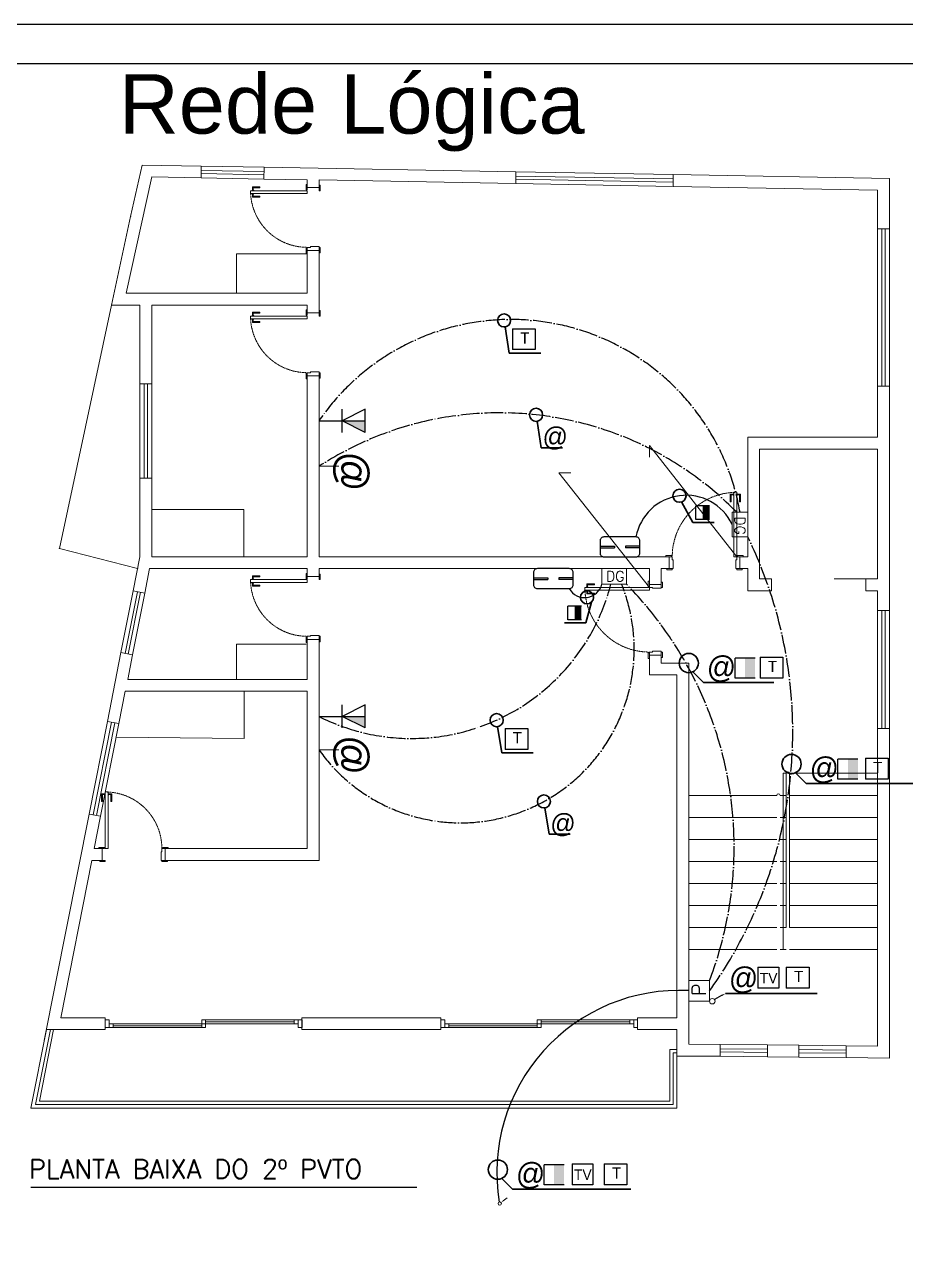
# Model space of a CAD drawing. Header units: millimetres. Extents: x 18652 to 51407, y 18252 to 30404.
# Drawn here: x 41861 to 42981, y 19674 to 21222 of the extents above; entities that cross this region are included whole.
import ezdxf

# ---------------------------------------------------------------- set-up
doc = ezdxf.new("R2010")
doc.units = ezdxf.units.MM
doc.linetypes.add('ACAD_ISO04W100', pattern=[30, 24, -3, 0, -3])
doc.linetypes.add('HIDDEN', pattern=[0.375, 0.25, -0.125])
for name, color, linetype, lineweight in [('ARQ09252C', 252, 'Continuous', 9), ('EJEL05130C', 130, 'Continuous', 30), ('EJEL0580C', 80, 'Continuous', 9), ('EJEL09210C', 210, 'Continuous', 9), ('EJEL25170C', 170, 'Continuous', 25), ('EJEL25170TP', 1, 'ACAD_ISO04W100', 25), ('EJELFORMATO', 170, 'Continuous', 25)]:
    doc.layers.add(name, color=color, linetype=linetype, lineweight=lineweight)
for name, color, linetype in [('BLOCOS-ELÉTRICOS', 22, 'Continuous'), ('Correções', 30, 'Continuous'), ('P02', 2, 'Continuous'), ('Rede Lógica', 6, 'Continuous'), ('VIEWPORT', 10, 'Continuous')]:
    doc.layers.add(name, color=color, linetype=linetype)
doc.styles.add('PADRÃO', font='', dxfattribs={"height": 0.2})
doc.styles.add('ROMANS', font='romans.shx')
doc.styles.add('SR80', font='SIMPLEX', dxfattribs={"height": 0.1})
doc.styles.add('t15', font='arial.ttf', dxfattribs={"height": 0.15})
doc.styles.get('PADRÃO').set_extended_font_data('AvantGarde Bk BT')

# ---------------------------------------------------------------- blocks, each defined once
blk = doc.blocks.new('A$Ce3462856')
at = {"layer": 'EJEL0580C'}
blk.add_line((0.106, 0.274), (0.106, 0), dxfattribs=at)
at = {"layer": 'EJEL0580C', "style": 'PADRÃO'}
blk.add_text('@', height=0.408, dxfattribs=at).set_placement((-0.099, 0.274))
blk = doc.blocks.new('A$C10176D62')
at = {"layer": 'BLOCOS-ELÉTRICOS', "color": 1}
for p, q in [((0, 0.081), (0.1079, 0.081)), ((0, 0.069), (0.1079, 0.069)), ((0.1079, 0.081), (0.1079, 0.069)), ((0.3, 0.081), (0.1921, 0.081)), ((0.1921, 0.081), (0.1921, 0.069)), ((0.3, 0.069), (0.1921, 0.069))]:
    blk.add_line(p, q, dxfattribs=at)
at = {"layer": 'BLOCOS-ELÉTRICOS', "color": 3}
blk.add_lwpolyline([(0, 0.03, 0.414214), (0.03, 0), (0.27, 0, 0.414214), (0.3, 0.03), (0.3, 0.12, 0.414214), (0.27, 0.15), (0.03, 0.15, 0.414214), (0, 0.12)], format="xyb", close=True, dxfattribs=at)
blk = doc.blocks.new('A$C04E14035')
at = {"layer": 'BLOCOS-ELÉTRICOS'}
blk.add_hatch(color=3, dxfattribs=at).paths.add_polyline_path([(0.15, 0.075), (0.3, 0), (0.3, 0.075)])
at = {"layer": 'BLOCOS-ELÉTRICOS', "color": 3}
for p, q in [((0.3, 0.15), (0.15, 0.075)), ((0.15, 0), (0.15, 0.15)), ((0.3, 0), (0.3, 0.15)), ((0, 0.075), (0.15, 0.075)), ((0.3, 0), (0.15, 0.075)), ((0.15, 0.075), (0.3, 0.075))]:
    blk.add_line(p, q, dxfattribs=at)
blk = doc.blocks.new('A$C4247474B')
at = {"layer": 'EJEL0580C'}
for p, q in [((0, 0), (31.7, 0)), ((0, 0), (0, -31.7)), ((31.7, 0), (31.7, -31.7)), ((0, -31.7), (31.7, -31.7))]:
    blk.add_line(p, q, dxfattribs=at)
at = {"layer": 'EJEL0580C', "style": 'SR80'}
blk.add_text('P', height=21.2, rotation=270, dxfattribs=at).set_placement((5.5, -8.3))
blk = doc.blocks.new('A$C1F842686')
at = {"layer": 'EJEL0580C', "linetype": 'ByBlock', "lineweight": -2}
blk.add_line((10.5, 8.1), (22.8, 17.5), dxfattribs=at)
at = {"layer": 'EJEL0580C'}
blk.add_circle((0, 0), 5.13, dxfattribs=at)
blk.add_solid([(11.3, 7), (3.7, 3.3), (9.6, 9.2)], dxfattribs=at)
blk = doc.blocks.new('A$C7b1e8a3d')
at = {"layer": 'Rede Lógica'}
h = blk.add_hatch(color=6, dxfattribs=at)
h.dxf.hatch_style = 1
h.paths.add_polyline_path([(0.282, 0.282), (0.141, 0.282), (0.141, 0), (0.282, 0)])
h = blk.add_hatch(color=6, dxfattribs=at)
h.dxf.hatch_style = 1
h.paths.add_polyline_path([(0.141, 0.282), (0.141, 0), (0.282, 0), (0.282, 0.282)])
at = {"layer": 'Rede Lógica', "color": 6}
for p, q in [((0.282, 0.282, 0.079), (0, 0.282, 0.079)), ((0, 0, 0.079), (0, 0.282, 0.079)), ((0.282, 0.282, 0.079), (0, 0.282, 0.079)), ((0.282, 0, 0.079), (0, 0, 0.079)), ((0.282, 0, 0.079), (0, 0, 0.079))]:
    blk.add_line(p, q, dxfattribs=at)
blk = doc.blocks.new('hrneh')
at = {"layer": 'Rede Lógica'}
for p, q in [((17296.6, 9543.9), (17296.6, 9563.8)), ((17296.6, 9563.8), (17306.5, 9563.8)), ((17306.5, 9563.8), (17316.4, 9563.8)), ((17316.4, 9543.9), (17316.4, 9563.8)), ((17316.4, 9543.9), (17296.6, 9543.9))]:
    blk.add_line(p, q, dxfattribs=at)
at = {"layer": 'Rede Lógica', "color": 6, "style": 'PADRÃO'}
blk.add_text('TV', height=9.85, rotation=180, dxfattribs=at).set_placement((17314.6, 9559.1))
blk = doc.blocks.new('Eletroduto que sober')
at = {"layer": 'EJEL09210C', "linetype": 'ByBlock', "lineweight": -2}
blk.add_line((37626.687, 7031), (37626.578, 7030.942), dxfattribs=at)
at = {"layer": 'EJEL09210C'}
blk.add_circle((37626.547, 7030.915), 0.041, dxfattribs=at)
blk.add_solid([(37626.682, 7031.01), (37626.746, 7031.029), (37626.692, 7030.99)], dxfattribs=at)

msp = doc.modelspace()

# ---------------------------------------------------------------- linework, layer by layer
at = {"layer": 'ARQ09252C'}
for p, q in [((42011, 21043.3), (41996.1, 20977.9)), ((42086, 21042), (42011, 21043.3)), ((42085.8, 21027), (42086, 21042)), ((42086, 21042), (42166, 21040.5)), ((42165.7, 21025.5), (42166, 21040.5)), ((42485.8, 21034.8), (42166, 21040.5)), ((42023, 21028.1), (41990.5, 20880.4, -111382)), ((42085.8, 21027), (42023, 21028.1)), ((42085.8, 21027), (42165.7, 21025.5)), ((42085.9, 21036.5), (42165.9, 21035)), ((42085.9, 21032.5), (42165.8, 21031)), ((42220.7, 21024.5), (42165.7, 21025.5)), ((42220.7, 21014.7), (42220.7, 21024.5)), ((42485.8, 21019.8), (42235.7, 21024.3)), ((42235.7, 21014.7), (42235.7, 21024.3)), ((42485.7, 21025.3), (42685.7, 21021.7)), ((42485.8, 21019.8), (42485.8, 21034.8)), ((42485.8, 21034.8), (42685.8, 21031.2)), ((42485.8, 21029.3), (42685.8, 21025.7)), ((42960.7, 21026.2), (42685.8, 21031.2)), ((42685.8, 21016.2), (42685.8, 21031.2)), ((42960.7, 20962.2), (42960.7, 21026.2)), ((42151.2, 21011.2), (42151.2, 21015.5)), ((42151.2, 21015.5), (42152, 21015.5)), ((42152, 21011.2), (42151.2, 21011.2)), ((42160.7, 21015.5), (42152, 21015.5)), ((42152, 21014.3), (42152, 21011.2)), ((42152, 21014.3), (42160.7, 21014.3)), ((42160.6, 21014.3), (42160.6, 21015.5)), ((42160.7, 21014.3), (42160.7, 21015.5)), ((42220.7, 21014.7), (42235.7, 21014.7)), ((42485.8, 21019.8), (42685.8, 21016.2)), ((42945.7, 21011.5), (42685.8, 21016.2)), ((42945.7, 20962.4), (42945.7, 21011.5)), ((42151.2, 21006.8), (42151.2, 21002.5)), ((42151.2, 21002.5), (42152, 21002.5)), ((42152, 21003.6), (42152, 21006.8)), ((42152, 21003.6), (42160.7, 21003.6)), ((42160.7, 21002.5), (42152, 21002.5)), ((42160.6, 21003.6), (42160.6, 21002.5)), ((42160.7, 21003.6), (42160.7, 21002.5)), ((41996.1, 20977.9), (41972, 20865.4)), ((42945.7, 20962.4), (42960.7, 20962.2)), ((42945.7, 20962.4), (42945.7, 20762.3)), ((42951.2, 20962.3), (42951.2, 20762.3)), ((42955.2, 20962.3), (42955.2, 20762.3)), ((42960.7, 20762.2), (42960.7, 20962.2)), ((42220.7, 20880.4), (42220.7, 20934.7)), ((42220.7, 20934.7), (42235.7, 20934.7)), ((42235.7, 20934.7), (42235.7, 20855.4)), ((42130.7, 20930.4), (42220.7, 20930.4)), ((42130.7, 20930.4), (42130.7, 20880.4, -111382)), ((41990.5, 20880.4, -111382), (42220.7, 20880.4, -111382)), ((41905.7, 20556.1, 111382), (41972, 20865.4)), ((41972, 20865.4, -111382), (42008, 20865.4, -111382)), ((42008, 20865.4), (42008, 20765.2)), ((42023, 20865.4), (42023, 20765.2)), ((42023, 20865.4, -111382), (42220.7, 20865.4, -111382)), ((42151.2, 20851.9), (42151.2, 20856.2)), ((42151.2, 20856.2), (42152, 20856.2)), ((42160.7, 20856.2), (42152, 20856.2)), ((42152, 20855), (42152, 20851.9)), ((42152, 20855), (42160.7, 20855)), ((42160.6, 20855), (42160.6, 20856.2)), ((42160.7, 20855), (42160.7, 20856.2)), ((42220.7, 20865.4), (42220.7, 20855.4)), ((42220.7, 20855.4, -111382), (42235.7, 20855.4, -111382)), ((42152, 20851.9), (42151.2, 20851.9)), ((42151.2, 20847.4), (42151.2, 20843.2)), ((42151.2, 20843.2), (42152, 20843.2)), ((42152, 20844.3), (42152, 20847.4)), ((42152, 20844.3), (42160.7, 20844.3)), ((42160.7, 20843.2), (42152, 20843.2)), ((42160.6, 20844.3), (42160.6, 20843.2)), ((42160.7, 20844.3), (42160.7, 20843.2)), ((42008, 20765.2), (42008, 20645.2)), ((42023, 20765.2), (42008, 20765.2)), ((42013.5, 20765.2), (42013.5, 20645.2)), ((42017.5, 20765.2), (42017.5, 20645.2)), ((42023, 20765.2), (42023, 20645.2)), ((42220.7, 20775.4), (42220.7, 20545.4)), ((42220.7, 20775.4, -111382), (42235.7, 20775.4, -111382)), ((42235.7, 20775.4), (42235.7, 20545.4)), ((42945.7, 20697.3), (42945.7, 20762.3)), ((42945.7, 20762.3), (42960.7, 20762.2)), ((42960.7, 20477.3), (42960.7, 20762.2)), ((42780.7, 20697.3), (42945.7, 20697.3)), ((42795.7, 20517.3), (42795.7, 20682.3)), ((42795.7, 20682.3), (42945.7, 20682.3)), ((42945.7, 20517.3), (42945.7, 20682.3)), ((42008, 20645.2), (42008, 20545.4)), ((42023, 20645.2), (42008, 20645.2)), ((42023, 20645.2), (42023, 20545.4)), ((42762.7, 20624.9), (42758.5, 20624.9)), ((42758.5, 20624.9), (42758.5, 20624.1)), ((42758.5, 20615.4), (42758.5, 20624.1)), ((42759.6, 20624.1), (42762.7, 20624.1)), ((42759.6, 20624.1), (42759.6, 20615.4)), ((42767.2, 20624.1), (42767.2, 20624.9)), ((42767.2, 20624.9), (42771.4, 20624.9)), ((42770.3, 20624.1), (42767.2, 20624.1)), ((42770.3, 20624.1), (42770.3, 20615.4)), ((42771.4, 20624.9), (42771.4, 20624.1)), ((42771.4, 20615.4), (42771.4, 20624.1)), ((42759.6, 20615.6), (42758.5, 20615.6)), ((42759.6, 20615.4), (42758.5, 20615.4)), ((42770.3, 20615.6), (42771.4, 20615.6)), ((42770.3, 20615.4), (42771.4, 20615.4)), ((42140.3, 20605.4), (42023, 20605.4)), ((42140.3, 20605.4), (42140.3, 20545.4, -108220.3)), ((41905.7, 20556.1), (42005, 20530.4)), ((42008, 20545.4), (41999.5, 20502.2)), ((42023, 20545.4, -131704.6), (42220.7, 20545.4, -92113.7)), ((42235.7, 20545.4, -89110), (42680.7, 20545.4)), ((42680.7, 20530.4), (42680.7, 20545.4)), ((42770.7, 20545.4), (42780.7, 20545.4)), ((42770.7, 20530.4), (42770.7, 20545.4)), ((42020.3, 20530.4), (42014.2, 20499.2)), ((42020.3, 20530.4, -127234.2), (42220.7, 20530.4, -87107.6)), ((42220.7, 20520.4), (42220.7, 20530.4)), ((42235.7, 20530.4, -84103.9), (42655.7, 20530.4)), ((42655.7, 20510.4), (42655.7, 20530.4)), ((42670.7, 20530.4), (42680.7, 20530.4)), ((42670.7, 20530.4), (42670.7, 20510.4)), ((42780.7, 20530.4), (42770.7, 20530.4)), ((42151.2, 20516.9), (42151.2, 20521.2)), ((42151.2, 20521.2), (42152, 20521.2)), ((42152, 20516.9), (42151.2, 20516.9)), ((42160.7, 20521.2), (42152, 20521.2)), ((42152, 20520), (42152, 20516.9)), ((42152, 20520), (42160.7, 20520)), ((42160.6, 20520), (42160.6, 20521.2)), ((42160.7, 20520), (42160.7, 20521.2)), ((42235.7, 20520.4), (42220.7, 20520.4)), ((42810.7, 20517.3), (42795.7, 20517.3)), ((42810.7, 20517.3), (42810.7, 20502.3)), ((42890.7, 20517.3), (42945.7, 20517.3)), ((42930.7, 20517.3), (42945.7, 20517.3)), ((42930.7, 20517.3), (42930.7, 20502.3)), ((41983.9, 20423.7), (41999.5, 20502.2)), ((41989.3, 20422.6), (42004.9, 20501.1)), ((41993.3, 20421.8), (42008.8, 20500.3)), ((41998.7, 20420.8), (42014.2, 20499.2)), ((42014.2, 20499.2), (41999.5, 20502.2)), ((42151.2, 20512.4), (42151.2, 20508.2)), ((42151.2, 20508.2), (42152, 20508.2)), ((42152, 20509.3), (42152, 20512.4)), ((42152, 20509.3), (42160.7, 20509.3)), ((42160.7, 20508.2), (42152, 20508.2)), ((42160.6, 20509.3), (42160.6, 20508.2)), ((42160.7, 20509.3), (42160.7, 20508.2)), ((42576.2, 20506.9), (42576.2, 20511.2)), ((42576.2, 20511.2), (42577, 20511.2)), ((42577, 20506.9), (42576.2, 20506.9)), ((42576.2, 20502.4), (42576.2, 20498.2)), ((42576.2, 20498.2), (42577, 20498.2)), ((42585.7, 20511.2), (42577, 20511.2)), ((42577, 20510), (42577, 20506.9)), ((42577, 20510), (42585.7, 20510)), ((42577, 20499.3), (42577, 20502.4)), ((42577, 20499.3), (42585.7, 20499.3)), ((42585.7, 20498.2), (42577, 20498.2)), ((42585.6, 20510), (42585.6, 20511.2)), ((42585.6, 20499.3), (42585.6, 20498.2)), ((42585.7, 20510), (42585.7, 20511.2)), ((42585.7, 20499.3), (42585.7, 20498.2)), ((42670.7, 20510.4), (42655.7, 20510.4)), ((42930.7, 20502.3), (42945.7, 20502.3)), ((42930.7, 20502.3), (42945.7, 20502.3)), ((42945.7, 20502.3), (42945.7, 20477.3)), ((42945.7, 20477.3), (42960.7, 20477.3)), ((42945.7, 20477.3), (42945.7, 20327.3)), ((42951.2, 20477.3), (42951.2, 20327.3)), ((42955.2, 20477.3), (42955.2, 20327.3)), ((42960.7, 20327.3), (42960.7, 20477.3)), ((42220.7, 20389.6), (42220.7, 20440.4)), ((42235.7, 20440.4), (42220.7, 20440.4)), ((41983.9, 20423.7), (41966.7, 20336.3)), ((41998.7, 20420.8), (41983.9, 20423.7)), ((41998.7, 20420.8), (41992.5, 20389.6)), ((42130.7, 20434.6), (42130.7, 20389.6)), ((42130.7, 20434.6), (42219.2, 20434.6)), ((42670.7, 20420.4), (42655.7, 20420.4)), ((42655.7, 20420.4), (42655.7, 20395.4)), ((42670.7, 20420.4), (42670.7, 20410.4)), ((42670.7, 20410.4), (42705.7, 20410.4)), ((42705.7, 19926.2), (42705.7, 20410.4)), ((42220.7, 20389.6), (41992.5, 20389.6)), ((42655.7, 20395.4), (42690.7, 20395.4)), ((42690.7, 19959.6), (42690.7, 20395.4)), ((41989.5, 20374.6), (41981.4, 20333.4)), ((41989.5, 20374.6), (42220.7, 20374.6)), ((42140.7, 20314.6), (42140.7, 20374.6)), ((42220.7, 20174.6), (42220.7, 20374.6)), ((41943.4, 20218.6), (41966.7, 20336.3)), ((41948.8, 20217.6), (41972.1, 20335.3)), ((41952.7, 20216.8), (41976, 20334.5)), ((41958.1, 20215.7), (41981.4, 20333.4)), ((41981.4, 20333.4), (41966.7, 20336.3)), ((42945.7, 19923.6), (42945.7, 20327.3)), ((42945.7, 20327.3), (42960.7, 20327.3)), ((42960.7, 19908.4), (42960.7, 20327.3)), ((42140.7, 20314.6), (41978, 20316.4)), ((41963.5, 20244.1), (41959.3, 20244.1)), ((41959.3, 20244.1), (41959.3, 20243.3)), ((41959.3, 20234.6), (41959.3, 20243.3)), ((41960.4, 20234.7), (41959.3, 20234.7)), ((41960.4, 20234.6), (41959.3, 20234.6)), ((41960.4, 20243.3), (41963.5, 20243.3)), ((41960.4, 20243.3), (41960.4, 20234.6)), ((41963.5, 20243.3), (41963.5, 20244.1)), ((41968, 20244.1), (41972.2, 20244.1)), ((41971.1, 20243.3), (41968, 20243.3)), ((41971.1, 20243.3), (41971.1, 20234.6)), ((41971.1, 20234.7), (41972.2, 20234.7)), ((41971.1, 20234.6), (41972.2, 20234.6)), ((41972.2, 20244.1), (41972.2, 20243.3)), ((41972.2, 20234.6), (41972.2, 20243.3)), ((41943.4, 20218.6), (41886.4, 19930.6)), ((41958.1, 20215.7), (41943.4, 20218.6)), ((41958.1, 20215.7), (41950, 20174.6)), ((41960, 20174.6), (41950, 20174.6)), ((41960, 20174.6), (41960, 20159.6)), ((42220.7, 20174.6), (42040, 20174.6)), ((42040, 20174.6), (42040, 20159.6)), ((41947, 20159.6), (41907.5, 19959.6)), ((41907.5, 19959.6), (41964.1, 19959.6)), ((41964.1, 19959.6), (41964.1, 19944.6)), ((42091.6, 19957.1), (42204.1, 19957.1)), ((42213.7, 19959.6), (42390.7, 19959.6)), ((42213.7, 19959.6), (42213.7, 19944.6)), ((42390.7, 19959.6), (42390.7, 19944.6)), ((42518.2, 19957.1), (42630.7, 19957.1)), ((42640.7, 19959.6), (42690.7, 19959.6)), ((42640.7, 19959.6), (42640.7, 19944.6)), ((41869.4, 19844.6), (41889.2, 19944.6)), ((41875.5, 19849.6), (41894.3, 19944.6)), ((41880.4, 19853.6), (41898.4, 19944.6)), ((41889.2, 19944.6), (41964.1, 19944.6)), ((41974.1, 19952.1), (42086.6, 19952.1)), ((42086.6, 19949.6), (41974.1, 19949.6)), ((42086.6, 19947.1), (41974.1, 19947.1)), ((42204.1, 19954.6), (42091.6, 19954.6)), ((42204.1, 19952.1), (42091.6, 19952.1)), ((42213.7, 19944.6), (42390.7, 19944.6)), ((42513.2, 19952.1), (42400.7, 19952.1)), ((42513.2, 19949.6), (42400.7, 19949.6)), ((42400.7, 19947.1), (42513.2, 19947.1)), ((42630.7, 19954.6), (42518.2, 19954.6)), ((42630.7, 19952.1), (42518.2, 19952.1)), ((42640.7, 19944.6), (42690.7, 19944.6)), ((42690.7, 19910.8), (42690.7, 19944.6)), ((42745.7, 19925.8), (42705.7, 19926.2)), ((42745.7, 19925.8), (42745.6, 19910.8)), ((42745.7, 19925.8), (42805.7, 19925.1)), ((42805.7, 19925.1), (42805.6, 19910.1)), ((42845.7, 19924.7), (42805.7, 19925.1)), ((42845.7, 19924.7), (42845.6, 19909.7)), ((42845.7, 19924.7), (42905.7, 19924)), ((42681.7, 19919.3), (42681.7, 19853.6)), ((42690.7, 19919.3), (42681.7, 19919.3)), ((42685.7, 19915.3), (42685.7, 19849.6)), ((42690.7, 19915.3), (42685.7, 19915.3)), ((42690.7, 19911.3), (42690.7, 19844.6)), ((42745.6, 19910.8), (42690.7, 19910.8)), ((42745.6, 19916.3), (42805.6, 19915.6)), ((42745.6, 19910.8), (42805.6, 19910.1)), ((42745.7, 19920.3), (42805.7, 19919.6)), ((42845.6, 19909.7), (42805.6, 19910.1)), ((42845.6, 19915.2), (42905.6, 19914.5)), ((42845.6, 19909.7), (42905.6, 19909)), ((42845.7, 19919.2), (42905.7, 19918.5)), ((42905.7, 19924), (42905.6, 19909)), ((42960.7, 19908.4), (42905.6, 19909)), ((42945.7, 19923.6), (42905.7, 19924)), ((41875.5, 19849.6), (42685.7, 19849.6)), ((41880.4, 19853.6), (42681.7, 19853.6)), ((41869.4, 19844.6), (42690.7, 19844.6))]:
    msp.add_line(p, q, dxfattribs=at)
at = {"layer": 'ARQ09252C', "ltscale": 0.03}
for p, q in [((42825.7, 20046.3), (42825.7, 20270.3)), ((42817.7, 20242.3), (42705.7, 20242.3)), ((42825.7, 20242.3), (42821.7, 20242.3)), ((42817.7, 20214.3), (42705.7, 20214.3)), ((42825.7, 20214.3), (42821.7, 20214.3)), ((42817.7, 20186.3), (42705.7, 20186.3)), ((42825.7, 20186.3), (42821.7, 20186.3)), ((42817.7, 20158.3), (42705.7, 20158.3)), ((42825.7, 20158.3), (42821.7, 20158.3)), ((42817.7, 20130.3), (42705.7, 20130.3)), ((42825.7, 20130.3), (42821.7, 20130.3)), ((42817.7, 20102.3), (42705.7, 20102.3)), ((42825.7, 20102.3), (42821.7, 20102.3)), ((42817.7, 20074.3), (42705.7, 20074.3)), ((42825.7, 20074.3), (42821.7, 20074.3)), ((42817.7, 20046.3), (42705.7, 20046.3)), ((42825.7, 20046.3), (42821.7, 20046.3)), ((42829.7, 20046.3), (42825.7, 20046.3)), ((42945.7, 20046.3), (42833.7, 20046.3))]:
    msp.add_line(p, q, dxfattribs=at)
at = {"layer": 'ARQ09252C', "ltscale": 15}
for p, q in [((42829.7, 20270.3), (42825.7, 20270.3)), ((42829.7, 20074.3), (42829.7, 20270.3)), ((42833.7, 20074.3), (42833.7, 20270.3)), ((42945.7, 20270.3), (42833.7, 20270.3)), ((42829.7, 20242.3), (42825.7, 20242.3)), ((42945.7, 20242.3), (42833.7, 20242.3)), ((42829.7, 20214.3), (42825.7, 20214.3)), ((42945.7, 20214.3), (42833.7, 20214.3)), ((42829.7, 20186.3), (42825.7, 20186.3)), ((42945.7, 20186.3), (42833.7, 20186.3)), ((42829.7, 20158.3), (42825.7, 20158.3)), ((42945.7, 20158.3), (42833.7, 20158.3)), ((42829.7, 20130.3), (42825.7, 20130.3)), ((42945.7, 20130.3), (42833.7, 20130.3)), ((42829.7, 20102.3), (42825.7, 20102.3)), ((42945.7, 20102.3), (42833.7, 20102.3)), ((42829.7, 20074.3), (42825.7, 20074.3)), ((42945.7, 20074.3), (42833.7, 20074.3))]:
    msp.add_line(p, q, dxfattribs=at)
at = {"layer": 'ARQ09252C'}
for points in [[(42148.7, 21010.7), (42148.7, 21007.2), (42220.7, 21007.2), (42220.7, 21010.7)], [(42219.2, 21018.7), (42219.2, 21011.7), (42220.7, 21011.7), (42220.7, 21018.7)], [(42237.2, 21017.7), (42237.2, 21010.7), (42235.7, 21010.7), (42235.7, 21017.7)], [(42219.2, 20937.7), (42219.2, 20930.7), (42220.7, 20930.7), (42220.7, 20937.7)], [(42237.2, 20938.7), (42237.2, 20931.7), (42235.7, 20931.7), (42235.7, 20938.7)], [(42219.2, 20859.4), (42219.2, 20852.4), (42220.7, 20852.4), (42220.7, 20859.4)], [(42237.2, 20858.4), (42237.2, 20851.4), (42235.7, 20851.4), (42235.7, 20858.4)], [(42148.7, 20851.4), (42148.7, 20847.9), (42220.7, 20847.9), (42220.7, 20851.4)], [(42219.2, 20778.4), (42219.2, 20771.4), (42220.7, 20771.4), (42220.7, 20778.4)], [(42237.2, 20779.4), (42237.2, 20772.4), (42235.7, 20772.4), (42235.7, 20779.4)], [(42766.7, 20627.4), (42763.2, 20627.4), (42763.2, 20545.4), (42766.7, 20545.4)], [(42683.7, 20546.9), (42676.7, 20546.9), (42676.7, 20545.4), (42683.7, 20545.4)], [(42774.7, 20546.9), (42767.7, 20546.9), (42767.7, 20545.4), (42774.7, 20545.4)], [(42684.7, 20528.9), (42677.7, 20528.9), (42677.7, 20530.4), (42684.7, 20530.4)], [(42773.7, 20528.9), (42766.7, 20528.9), (42766.7, 20530.4), (42773.7, 20530.4)], [(42148.7, 20516.4), (42148.7, 20512.9), (42220.7, 20512.9), (42220.7, 20516.4)], [(42219.2, 20524.4), (42219.2, 20517.4), (42220.7, 20517.4), (42220.7, 20524.4)], [(42237.2, 20523.4), (42237.2, 20516.4), (42235.7, 20516.4), (42235.7, 20523.4)], [(42654.2, 20514.4), (42654.2, 20507.4), (42655.7, 20507.4), (42655.7, 20514.4)], [(42672.2, 20513.4), (42672.2, 20506.4), (42670.7, 20506.4), (42670.7, 20513.4)], [(42573.7, 20506.4), (42573.7, 20502.9), (42655.7, 20502.9), (42655.7, 20506.4)], [(42219.2, 20443.4), (42219.2, 20436.4), (42220.7, 20436.4), (42220.7, 20443.4)], [(42237.2, 20444.4), (42237.2, 20437.4), (42235.7, 20437.4), (42235.7, 20444.4)], [(42654.2, 20423.4), (42654.2, 20416.4), (42655.7, 20416.4), (42655.7, 20423.4)], [(42672.2, 20424.4), (42672.2, 20417.4), (42670.7, 20417.4), (42670.7, 20424.4)], [(41964, 20246.6), (41967.5, 20246.6), (41967.5, 20174.6), (41964, 20174.6)], [(41956, 20176.1), (41963, 20176.1), (41963, 20174.6), (41956, 20174.6)], [(42037, 20176.1), (42044, 20176.1), (42044, 20174.6), (42037, 20174.6)], [(41957, 20158.1), (41964, 20158.1), (41964, 20159.6), (41957, 20159.6)], [(42036, 20158.1), (42043, 20158.1), (42043, 20159.6), (42036, 20159.6)], [(41969.1, 19957.1), (41964.1, 19957.1), (41964.1, 19947.1), (41969.1, 19947.1)], [(42091.6, 19957.1), (42086.6, 19957.1), (42086.6, 19952.1), (42091.6, 19952.1)], [(42209.1, 19957.1), (42204.1, 19957.1), (42204.1, 19952.1), (42209.1, 19952.1)], [(42209.1, 19957.1), (42214.1, 19957.1), (42214.1, 19947.1), (42209.1, 19947.1)], [(42395.7, 19957.1), (42390.7, 19957.1), (42390.7, 19947.1), (42395.7, 19947.1)], [(42518.2, 19957.1), (42513.2, 19957.1), (42513.2, 19952.1), (42518.2, 19952.1)], [(42635.7, 19957.1), (42630.7, 19957.1), (42630.7, 19952.1), (42635.7, 19952.1)], [(42635.7, 19957.1), (42640.7, 19957.1), (42640.7, 19947.1), (42635.7, 19947.1)], [(41974.1, 19952.1), (41969.1, 19952.1), (41969.1, 19947.1), (41974.1, 19947.1)], [(42091.6, 19952.1), (42086.6, 19952.1), (42086.6, 19947.1), (42091.6, 19947.1)], [(42400.7, 19952.1), (42395.7, 19952.1), (42395.7, 19947.1), (42400.7, 19947.1)], [(42518.2, 19952.1), (42513.2, 19952.1), (42513.2, 19947.1), (42518.2, 19947.1)]]:
    msp.add_lwpolyline(points, close=True, dxfattribs=at)
for points in [[(42150.5, 21010.9), (42150.5, 21010.7), (42152.8, 21010.7), (42152.8, 21010.9, 0.414214), (42152.5, 21011.2), (42150.8, 21011.2, 0.414214)], [(42150.5, 21007.1), (42150.5, 21007.2), (42152.8, 21007.2), (42152.8, 21007.1, -0.414214), (42152.5, 21006.8), (42150.8, 21006.8, -0.414214)], [(42150.5, 20851.6), (42150.5, 20851.4), (42152.8, 20851.4), (42152.8, 20851.6, 0.414214), (42152.5, 20851.9), (42150.8, 20851.9, 0.414214)], [(42150.5, 20847.7), (42150.5, 20847.9), (42152.8, 20847.9), (42152.8, 20847.7, -0.414214), (42152.5, 20847.4), (42150.8, 20847.4, -0.414214)], [(42763, 20625.7), (42763.2, 20625.7), (42763.2, 20623.4), (42763, 20623.4, -0.414214), (42762.7, 20623.7), (42762.7, 20625.4, -0.414214)], [(42766.9, 20625.7), (42766.7, 20625.7), (42766.7, 20623.4), (42766.9, 20623.4, 0.414214), (42767.2, 20623.7), (42767.2, 20625.4, 0.414214)], [(42150.5, 20516.6), (42150.5, 20516.4), (42152.8, 20516.4), (42152.8, 20516.6, 0.414214), (42152.5, 20516.9), (42150.8, 20516.9, 0.414214)], [(42150.5, 20512.7), (42150.5, 20512.9), (42152.8, 20512.9), (42152.8, 20512.7, -0.414214), (42152.5, 20512.4), (42150.8, 20512.4, -0.414214)], [(42575.5, 20506.6), (42575.5, 20506.4), (42577.8, 20506.4), (42577.8, 20506.6, 0.414214), (42577.5, 20506.9), (42575.8, 20506.9, 0.414214)], [(42575.5, 20502.7), (42575.5, 20502.9), (42577.8, 20502.9), (42577.8, 20502.7, -0.414214), (42577.5, 20502.4), (42575.8, 20502.4, -0.414214)], [(41963.8, 20244.8), (41964, 20244.8), (41964, 20242.5), (41963.8, 20242.5, -0.414214), (41963.5, 20242.8), (41963.5, 20244.5, -0.414214)], [(41967.7, 20244.8), (41967.5, 20244.8), (41967.5, 20242.5), (41967.7, 20242.5, 0.414214), (41968, 20242.8), (41968, 20244.5, 0.414214)]]:
    msp.add_lwpolyline(points, format="xyb", close=True, dxfattribs=at)
for points in [[(42235.7, 20934.7), (42220.7, 20934.7), (42220.7, 20938.7), (42224.7, 20938.7), (42224.7, 20939.7), (42235.7, 20939.7), (42235.7, 20934.7)], [(42235.7, 20775.4), (42220.7, 20775.4), (42220.7, 20779.4), (42224.7, 20779.4), (42224.7, 20780.4), (42235.7, 20780.4), (42235.7, 20775.4)], [(42655.7, 20672), (42655.7, 20687), (42766.7, 20545.4), (42766.7, 20541.4), (42765.7, 20541.4), (42765.7, 20530.4), (42770.7, 20530.4)], [(42780.7, 20545.4), (42780.7, 20697.3)], [(42555.7, 20652), (42540.7, 20652), (42655.7, 20506.4), (42659.7, 20506.4), (42659.7, 20505.4), (42670.7, 20505.4), (42670.7, 20510.4)], [(42680.7, 20530.4), (42680.7, 20545.4), (42684.7, 20545.4), (42684.7, 20541.4), (42685.7, 20541.4), (42685.7, 20530.4), (42680.7, 20530.4)], [(42235.7, 20520.4), (42235.7, 20530.4)], [(42810.7, 20502.3), (42780.7, 20502.3), (42780.7, 20530.4)], [(42040, 20159.6), (42235.7, 20159.6), (42235.7, 20440.4)], [(42235.7, 20440.4), (42220.7, 20440.4), (42220.7, 20444.4), (42224.7, 20444.4), (42224.7, 20445.4), (42235.7, 20445.4), (42235.7, 20440.4)], [(42670.7, 20420.4), (42655.7, 20420.4), (42655.7, 20424.4), (42659.7, 20424.4), (42659.7, 20425.4), (42670.7, 20425.4), (42670.7, 20420.4)], [(42040, 20159.6), (42040, 20174.6), (42036, 20174.6), (42036, 20170.6), (42035, 20170.6), (42035, 20159.6), (42040, 20159.6)], [(41947, 20159.6), (41960, 20159.6)]]:
    msp.add_lwpolyline(points, dxfattribs=at)
at = {"layer": 'ARQ09252C', "linetype": 'HIDDEN'}
for centre, radius, start, end in [((42220.7, 21010.7), 72, 180, 270), ((42220.7, 20851.4), 72, 180, 270), ((42766.7, 20545.4), 82, 90, 180), ((42220.7, 20516.4), 72, 180, 270), ((42655.7, 20506.4), 82, 180, 270), ((41964, 20174.6), 72, 0, 90)]:
    msp.add_arc(centre, radius, start, end, dxfattribs=at)
at = {"layer": 'ARQ09252C', "ltscale": 15}
msp.add_arc((42831.7, 20270.3), 2, 0, 180, dxfattribs=at)
at = {"layer": 'ARQ09252C', "color": 2, "linetype": 'Continuous'}
msp.add_arc((42819.7, 20242.3), 2, 0, 180, dxfattribs=at)
at = {"layer": 'ARQ09252C'}
for p in [(41996.1, 20977.9, 111379), (41905.7, 20556.1, 111382), (42005, 20530.4, 111377)]:
    msp.add_point(p, dxfattribs=at)
at = {"layer": 'EJEL05130C'}
for p, q in [((42472.3, 20837.6), (42477.5, 20804.1)), ((42477.5, 20804.1), (42517.6, 20804.1)), ((42512.9, 20717.7), (42518.2, 20684.1)), ((42518.2, 20684.1), (42545.2, 20684.1)), ((42696.4, 20615.1), (42710.7, 20588.9)), ((42710.7, 20588.9), (42737.8, 20588.9)), ((42582, 20487.7), (42574.8, 20461.5)), ((42547.8, 20461.5), (42574.8, 20461.5)), ((42710.8, 20399.3), (42724.5, 20385.7)), ((42724.5, 20385.7), (42814, 20385.7)), ((42462.8, 20329.7), (42468, 20296.2)), ((42468, 20296.2), (42508.1, 20296.2)), ((42841.5, 20270.9), (42855.1, 20257.3)), ((42855.1, 20257.3), (43005.2, 20257.3)), ((42522.8, 20226.4), (42528.1, 20192.9)), ((42528.1, 20192.9), (42555.1, 20192.9)), ((42752.6, 19990.4), (42869.1, 19990.4)), ((42468.1, 19755.5), (42481.8, 19741.9)), ((42481.8, 19741.9), (42631.9, 19741.9))]:
    msp.add_line(p, q, dxfattribs=at)
for centre, radius in [((42471, 20845.8), 8.32), ((42511.6, 20725.9), 8.32), ((42694, 20623), 8.32), ((42576.4, 20493.9), 8.32), ((42705.7, 20410.4), 12.2), ((42461.5, 20337.9), 8.32), ((42836.4, 20282.1), 12.2), ((42521.6, 20234.6), 8.32), ((42463.1, 19766.7), 12.2)]:
    msp.add_circle(centre, radius, dxfattribs=at)
at = {"layer": 'EJEL0580C'}
for p, q in [((42761, 20602), (42780.7, 20602)), ((42761, 20602), (42761, 20570.9)), ((42780.7, 20602), (42780.7, 20570.9)), ((42761, 20570.9), (42780.7, 20570.9)), ((42595.3, 20510.7), (42595.3, 20530.4)), ((42595.3, 20530.4), (42626.4, 20530.4)), ((42626.4, 20510.7), (42626.4, 20530.4)), ((42595.3, 20510.7), (42626.4, 20510.7))]:
    msp.add_line(p, q, dxfattribs=at)
at = {"layer": 'EJEL25170C'}
for centre, radius, start, end in [((42702.3, 20558.7), 64.9, 25.3308, 169.3761), ((42573.4, 20516.2), 22.6, 209.5995, 345.8318), ((42693.6, 19762.6), 231.9, 86.9932, 189.1949)]:
    msp.add_arc(centre, radius, start, end, dxfattribs=at)
at = {"layer": 'EJEL25170TP'}
for centre, radius, start, end in [((42479.7, 20551.5), 295.5, 9.8398, 145.6494), ((42465.5, 20306.2), 422.2, 44.4763, 122.9641), ((42272.5, 20323.1), 565.4, 324.3781, 25.9885), ((42415.5, 20428.2), 220.8, 215.5034, 21.9359), ((42353.4, 20576.4), 261.8, 243.2889, 345.4751), ((42287.8, 20176.7), 475.6, 339.0985, 44.6027)]:
    msp.add_arc(centre, radius, start, end, dxfattribs=at)
at = {"layer": 'EJELFORMATO', "color": 7}
msp.add_lwpolyline([(40451.3, 18252), (44656.3, 18252), (44656.3, 21222), (40451.3, 21222)], close=True, dxfattribs=at)
at = {"layer": 'EJELFORMATO'}
msp.add_lwpolyline([(44606.3, 18302), (44606.3, 21172), (40576.3, 21172), (40576.3, 18302)], close=True, dxfattribs=at)
at = {"layer": 'P02'}
msp.add_line((42360.2, 19743.8, 0), (41869.4, 19743.8, 0), dxfattribs=at)
at = {"layer": 'Rede Lógica'}
for p, q in [((42481.7, 20835.3), (42510.6, 20835.3)), ((42481.7, 20835.3), (42481.7, 20808.7)), ((42510.6, 20835.3), (42510.6, 20808.7)), ((42496.1, 20808.7), (42481.7, 20808.7)), ((42510.6, 20808.7), (42496.1, 20808.7)), ((42796.5, 20417.8), (42825.5, 20417.8)), ((42796.5, 20417.8), (42796.5, 20391.2)), ((42825.5, 20417.8), (42825.5, 20391.2)), ((42811, 20391.2), (42796.5, 20391.2)), ((42825.5, 20391.2), (42811, 20391.2)), ((42472.2, 20327.4), (42501.1, 20327.4)), ((42472.2, 20327.4), (42472.2, 20300.7)), ((42501.1, 20327.4), (42501.1, 20300.7)), ((42486.7, 20300.7), (42472.2, 20300.7)), ((42501.1, 20300.7), (42486.7, 20300.7)), ((42930.2, 20289.4), (42959.1, 20289.4)), ((42930.2, 20289.4), (42930.2, 20262.8)), ((42959.1, 20289.4), (42959.1, 20262.8)), ((42944.6, 20262.8), (42930.2, 20262.8)), ((42959.1, 20262.8), (42944.6, 20262.8)), ((42829.7, 20023.9), (42858.6, 20023.9)), ((42829.7, 20023.9), (42829.7, 19997.2)), ((42858.6, 20023.9), (42858.6, 19997.2)), ((42844.1, 19997.2), (42829.7, 19997.2)), ((42858.6, 19997.2), (42844.1, 19997.2)), ((42598.3, 19774), (42627.2, 19774)), ((42598.3, 19774), (42598.3, 19747.4)), ((42627.2, 19774), (42627.2, 19747.4)), ((42612.8, 19747.4), (42598.3, 19747.4)), ((42627.2, 19747.4), (42612.8, 19747.4))]:
    msp.add_line(p, q, dxfattribs=at)

# ---------------------------------------------------------------- block references
at = {"layer": 'BLOCOS-ELÉTRICOS'}
for name, p, xscale, yscale, zscale in [('A$C04E14035', (42235.7, 20703.6), 195.0897114977418, 195.0897114977418, 195.0897114977418), ('A$C10176D62', (42592.9, 20545.3, -44555), 168.9877819609926, 168.9877819609926, 168.9877819609926), ('A$C10176D62', (42508.2, 20505.1, -42051.9), 168.9877819609926, 168.9877819609926, 168.9877819609926), ('A$C04E14035', (42235.7, 20327.9), 195.0897114977418, 195.0897114977418, 195.0897114977418)]:
    msp.add_blockref(name, p, dxfattribs=dict(at, xscale=xscale, yscale=yscale, zscale=zscale))
at = {"layer": 'Correções', "xscale": 84.985, "yscale": 84.985, "zscale": 84.985}
msp.add_blockref('Eletroduto que sober', (-3154956.5, -577541.6), dxfattribs=at)
at = {"layer": 'EJEL05130C', "xscale": 91.91325081046375, "yscale": 91.91325081046375, "zscale": 91.91325081046375, "rotation": 270.050597374601}
for p in [(42235.7, 20670.2), (42235.7, 20309.8)]:
    msp.add_blockref('A$Ce3462856', p, dxfattribs=at)
at = {"layer": 'EJEL05130C'}
for p, xscale, yscale, zscale in [((42714.9, 20592.7), 61.46910890856475, 61.46910890856475, 61.46910890856475), ((42552, 20465.3), 61.46910890856475, 61.46910890856475, 61.46910890856475), ((42764.5, 20391.2, -7.2), 90.45872745002218, 90.45872745002218, 90.45872745002218), ((42895.2, 20262.8, -7.2), 90.45872745002218, 90.45872745002218, 90.45872745002218), ((42521.8, 19747.4, -7.2), 90.45872745002218, 90.45872745002218, 90.45872745002218)]:
    msp.add_blockref('A$C7b1e8a3d', p, dxfattribs=dict(at, xscale=xscale, yscale=yscale, zscale=zscale))
at = {"layer": 'EJEL0580C', "xscale": 0.8309770310861044, "yscale": 0.8309770310861044, "zscale": 0.8309770310861044, "rotation": 180}
msp.add_blockref('A$C4247474B', (42732.1, 19980.7), dxfattribs=at)
msp.add_blockref('A$C4247474B', (42732.1, 19980.7), dxfattribs=at)
at = {"layer": 'EJEL0580C', "xscale": 0.4121739800134692, "yscale": 0.4121739800134692, "zscale": 0.4121739800134692}
msp.add_blockref('A$C1F842686', (42465.4, 19723.5), dxfattribs=at)
at = {"layer": 'VIEWPORT', "xscale": 1.341812516317064, "yscale": 1.341812516317064, "zscale": 1.341812516317064, "rotation": 179.9999999999999}
for p in [(66028.9, 32830), (65792.7, 32580.2)]:
    msp.add_blockref('hrneh', p, dxfattribs=at)

# ---------------------------------------------------------------- texts
at = {"layer": 'EJEL05130C', "ltscale": 0.08, "insert": (41981.3, 21158.7), "char_height": 75.481, "attachment_point": 1, "style": 't15'}
msp.add_mtext_dynamic_manual_height_columns('Rede Lógica', width=11292.287, gutter_width=0.212, heights=[0], dxfattribs=at)
at = {"layer": 'EJEL0580C', "style": 'SR80'}
msp.add_text('DG', height=13.15, rotation=270, dxfattribs=at).set_placement((42764.4, 20596.9))
msp.add_text('DG', height=13.15, dxfattribs=at).set_placement((42600.4, 20514.1))
at = {"layer": 'P02', "style": 'ROMANS'}
msp.add_text('PLANTA BAIXA DO 2º PVTO', height=24, rotation=360, dxfattribs=at).set_placement((41866.9, 19755.6, 0))
at = {"layer": 'Rede Lógica', "color": 6, "style": 'PADRÃO'}
for s, height, p in [('T', 14.3, (42491.5, 20816.4)), ('@', 23.8, (42519.8, 20686.3)), ('@', 27.5, (42728.6, 20391.6)), ('T', 14.3, (42806.3, 20398.9)), ('T', 14.3, (42482, 20308.5)), ('@', 27.5, (42859.3, 20263.2)), ('T', 14.3, (42940, 20270.5)), ('@', 23.8, (42529.7, 20195)), ('@', 27.5, (42756.7, 19996.3)), ('T', 14.3, (42839.5, 20005)), ('@', 27.5, (42486, 19747.8)), ('T', 14.3, (42608.1, 19755.1))]:
    msp.add_text(s, height=height, dxfattribs=at).set_placement(p)

doc.saveas('drawing.dxf')
